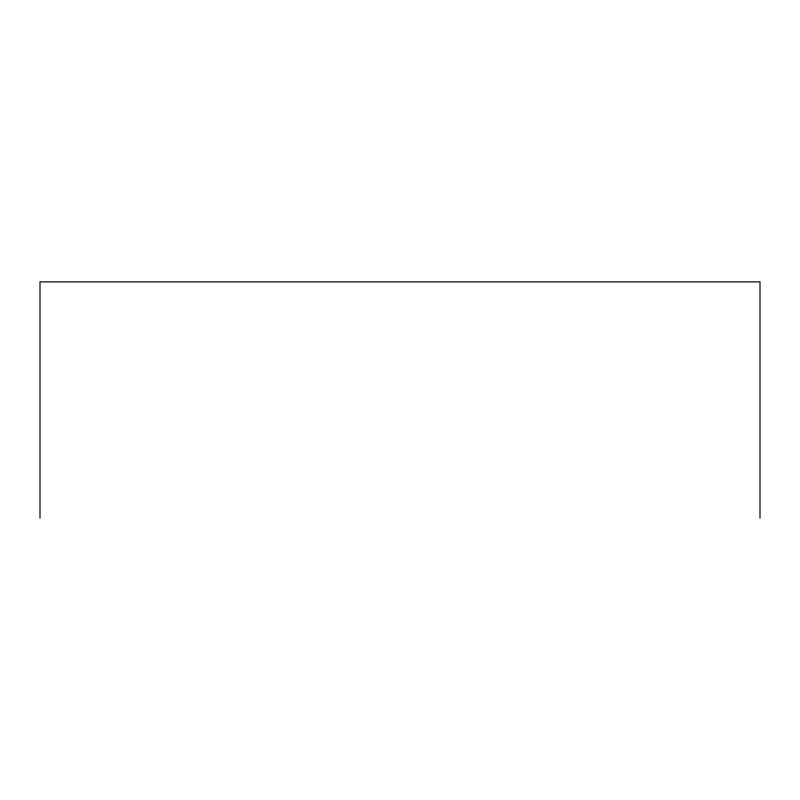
<?xml version="1.0" encoding="UTF-8"?>
<svg xmlns="http://www.w3.org/2000/svg" width="800" height="800" viewBox="0 0 800 800"><rect width="100%" height="100%" fill="white"/><g stroke="black" fill="none" stroke-linecap="round" stroke-linejoin="round"><path stroke-width="1.2" d="M760 518.12L760 281.88L40 281.88L40 518.12"/></g></svg>
